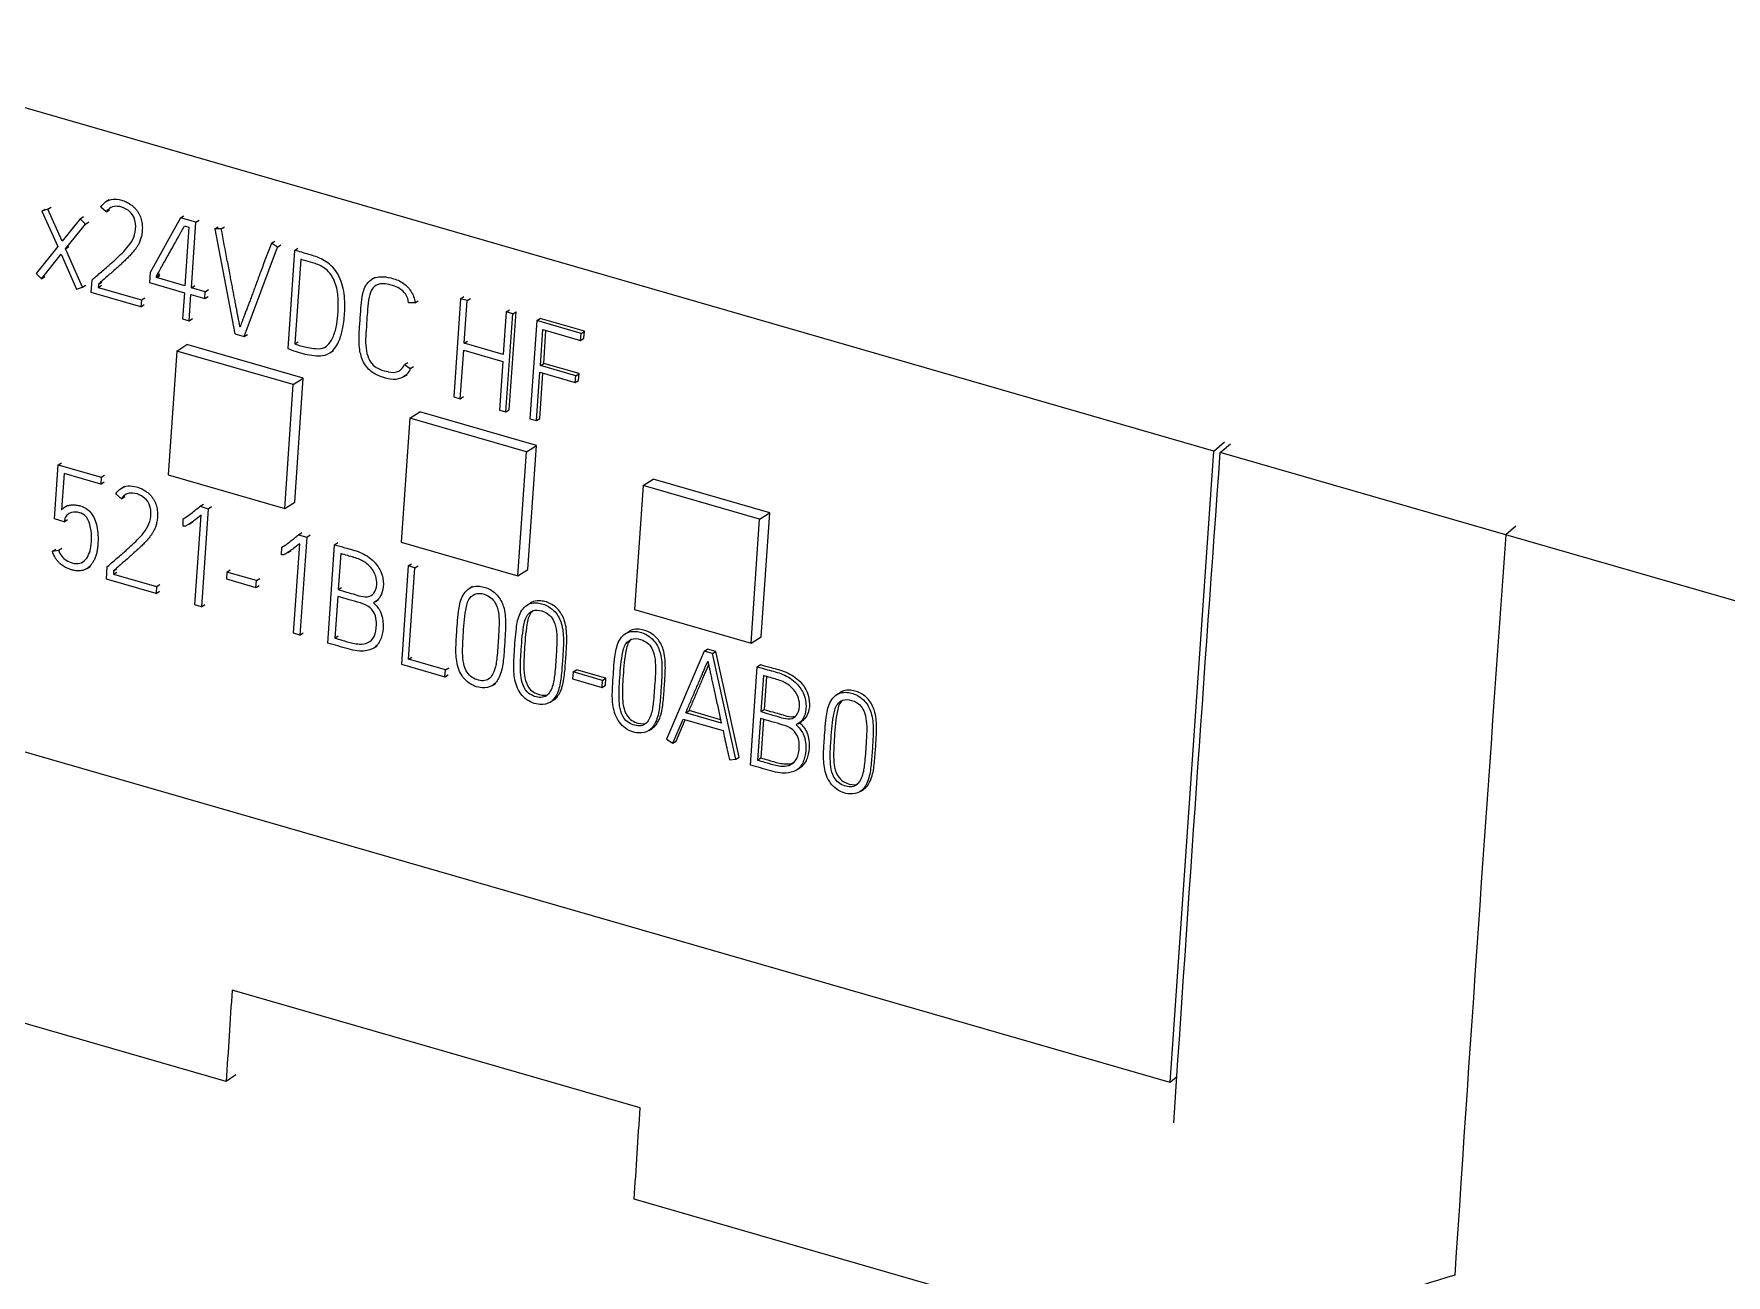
# Model space of a CAD drawing. Header units: inches. Extents: x 9220 to 92460, y -39241 to 4813.
# Drawn here: x 74955.08 to 74973.7, y -33731.75 to -33718.09 of the extents above; entities that cross this region are included whole.
import ezdxf

# ---------------------------------------------------------------- set-up
doc = ezdxf.new("R2010")
doc.units = ezdxf.units.IN
doc.header["$MEASUREMENT"] = 0

# ---------------------------------------------------------------- blocks, each defined once
blk = doc.blocks.new('A$C027ebf9d')
at = {"color": 0, "linetype": 'Continuous', "lineweight": 0}
for p, q in [((17.85124, -13.97754), (17.00567, -13.73344)), ((17.16574, -13.8372), (17.16769, -13.83594)), ((17.16914, -13.83598), (17.16574, -13.8372)), ((17.16574, -13.8372), (17.17496, -13.85786)), ((17.16914, -13.83598), (17.17109, -13.83473)), ((17.17749, -13.85476), (17.16914, -13.83598)), ((17.20337, -13.83764), (17.2001, -13.83482)), ((17.20315, -13.83158), (17.2051, -13.83033)), ((17.20337, -13.83764), (17.20532, -13.83638)), ((17.18812, -13.84162), (17.17749, -13.85476)), ((17.17942, -13.85915), (17.19115, -13.8447)), ((17.18812, -13.84162), (17.19007, -13.84037)), ((17.19115, -13.8447), (17.18812, -13.84162)), ((17.19115, -13.8447), (17.1931, -13.84344)), ((17.24682, -13.84105), (17.22901, -13.87306)), ((17.24682, -13.84105), (17.24877, -13.8398)), ((17.25582, -13.84365), (17.24682, -13.84105)), ((17.24904, -13.84577), (17.25169, -13.84653)), ((17.25169, -13.84653), (17.2493, -13.88087)), ((17.25316, -13.88198), (17.25582, -13.84365)), ((17.25582, -13.84365), (17.25777, -13.8424)), ((17.26682, -13.84756), (17.26877, -13.84631)), ((17.27061, -13.84751), (17.26682, -13.84756)), ((17.26682, -13.84756), (17.27861, -13.90896)), ((17.27061, -13.84751), (17.27256, -13.84626)), ((17.29989, -13.85597), (17.30184, -13.85471)), ((17.30352, -13.85816), (17.29989, -13.85597)), ((17.30352, -13.85816), (17.30547, -13.8569)), ((17.17496, -13.85786), (17.16229, -13.87359)), ((17.16539, -13.87668), (17.17688, -13.86233)), ((17.17688, -13.86233), (17.18596, -13.88279)), ((17.17942, -13.85915), (17.18137, -13.85789)), ((17.18936, -13.88165), (17.17942, -13.85915)), ((17.2839, -13.91049), (17.30352, -13.85816)), ((17.31349, -13.86014), (17.30951, -13.91747)), ((17.31349, -13.86014), (17.31544, -13.85888)), ((17.31707, -13.86532), (17.31363, -13.91483)), ((17.16229, -13.87359), (17.16539, -13.87668)), ((17.16539, -13.87668), (17.16734, -13.87543)), ((17.19455, -13.88469), (17.19506, -13.87735)), ((17.22901, -13.87306), (17.2286, -13.87897)), ((17.23266, -13.87606), (17.23461, -13.87481)), ((17.23266, -13.87606), (17.23273, -13.87503)), ((17.2493, -13.88087), (17.23266, -13.87606)), ((17.23273, -13.87503), (17.23468, -13.87377)), ((17.3586, -13.87704), (17.36055, -13.87579)), ((17.18596, -13.88279), (17.18936, -13.88165)), ((17.18936, -13.88165), (17.19131, -13.88039)), ((17.2236, -13.89308), (17.19455, -13.88469)), ((17.19874, -13.87988), (17.19861, -13.88179)), ((17.19861, -13.88179), (17.20056, -13.88054)), ((17.19861, -13.88179), (17.22388, -13.88909)), ((17.19874, -13.87988), (17.20069, -13.87862)), ((17.2286, -13.87897), (17.24902, -13.88486)), ((17.24902, -13.88486), (17.24797, -13.90012)), ((17.25182, -13.90123), (17.25288, -13.88598)), ((17.25288, -13.88598), (17.2609, -13.88829)), ((17.25316, -13.88198), (17.25511, -13.88073)), ((17.26118, -13.8843), (17.25316, -13.88198)), ((17.2609, -13.88829), (17.26118, -13.8843)), ((17.2609, -13.88829), (17.26285, -13.88704)), ((17.26118, -13.8843), (17.26313, -13.88304)), ((17.41062, -13.88842), (17.41257, -13.88717)), ((17.22388, -13.88909), (17.2236, -13.89308)), ((17.2236, -13.89308), (17.22555, -13.89183)), ((17.22388, -13.88909), (17.22583, -13.88783)), ((17.38391, -13.89081), (17.38013, -13.8907)), ((17.38391, -13.89081), (17.38586, -13.88955)), ((17.41062, -13.88842), (17.40663, -13.94584)), ((17.41441, -13.88952), (17.41062, -13.88842)), ((17.41267, -13.91443), (17.41441, -13.88952)), ((17.41441, -13.88952), (17.41636, -13.88826)), ((17.43726, -13.89611), (17.43552, -13.92103)), ((17.43713, -13.95464), (17.44111, -13.89723)), ((17.43726, -13.89611), (17.43921, -13.89485)), ((17.44111, -13.89723), (17.43726, -13.89611)), ((17.43908, -13.95338), (17.44307, -13.89597)), ((17.44111, -13.89723), (17.44307, -13.89597)), ((17.24797, -13.90012), (17.25182, -13.90123)), ((17.25182, -13.90123), (17.25377, -13.89997)), ((17.45512, -13.90119), (17.45113, -13.9586)), ((17.45512, -13.90119), (17.45707, -13.89993)), ((17.48107, -13.90868), (17.45512, -13.90119)), ((17.48302, -13.90742), (17.45707, -13.89993)), ((17.45723, -13.92746), (17.45869, -13.90637)), ((17.45869, -13.90637), (17.48079, -13.91275)), ((17.45918, -13.9262), (17.46052, -13.9069)), ((17.24455, -13.91898), (17.25041, -13.91521)), ((17.3186, -13.93489), (17.25041, -13.91521)), ((17.27861, -13.90896), (17.2839, -13.91049)), ((17.2839, -13.91049), (17.28585, -13.90923)), ((17.31363, -13.91483), (17.31558, -13.91358)), ((17.41267, -13.91443), (17.41463, -13.91317)), ((17.43552, -13.92103), (17.41267, -13.91443)), ((17.48079, -13.91275), (17.48107, -13.90868)), ((17.48079, -13.91275), (17.48274, -13.91149)), ((17.48107, -13.90868), (17.48302, -13.90742)), ((17.48274, -13.91149), (17.48302, -13.90742)), ((17.24455, -13.91898), (17.23951, -13.99149)), ((17.31274, -13.93866), (17.24455, -13.91898)), ((17.33419, -13.92003), (17.33615, -13.91877)), ((17.3777, -13.9269), (17.37965, -13.92564)), ((17.3777, -13.9269), (17.38116, -13.92928)), ((17.41042, -13.94693), (17.41239, -13.9185)), ((17.41239, -13.9185), (17.43524, -13.9251)), ((17.43524, -13.9251), (17.43327, -13.95353)), ((17.45723, -13.92746), (17.45918, -13.9262)), ((17.47991, -13.93218), (17.45918, -13.9262)), ((17.31274, -13.93866), (17.3186, -13.93489)), ((17.31356, -14.0074), (17.3186, -13.93489)), ((17.37743, -13.93398), (17.37939, -13.93272)), ((17.38116, -13.92928), (17.38311, -13.92802)), ((17.45499, -13.95972), (17.45695, -13.93145)), ((17.45694, -13.95846), (17.45878, -13.93198)), ((17.45695, -13.93145), (17.47768, -13.93743)), ((17.47796, -13.93344), (17.45723, -13.92746)), ((17.47768, -13.93743), (17.47796, -13.93344)), ((17.47768, -13.93743), (17.47963, -13.93617)), ((17.47796, -13.93344), (17.47991, -13.93218)), ((17.47963, -13.93617), (17.47991, -13.93218)), ((17.30771, -14.01117), (17.31274, -13.93866)), ((17.40663, -13.94584), (17.41042, -13.94693)), ((17.41042, -13.94693), (17.41237, -13.94567)), ((17.38093, -13.95835), (17.38679, -13.95458)), ((17.45498, -13.97426), (17.38679, -13.95458)), ((17.43327, -13.95353), (17.43713, -13.95464)), ((17.43713, -13.95464), (17.43908, -13.95338)), ((17.38093, -13.95835), (17.3759, -14.03086)), ((17.44913, -13.97803), (17.38093, -13.95835)), ((17.45113, -13.9586), (17.45499, -13.95972)), ((17.45499, -13.95972), (17.45694, -13.95846)), ((17.44913, -13.97803), (17.45498, -13.97426)), ((17.44995, -14.04677), (17.45498, -13.97426)), ((17.85124, -13.97754), (17.8574, -13.9722)), ((17.8549, -13.9783), (17.86081, -13.97319)), ((17.17299, -14.01718), (17.17519, -13.98555)), ((17.17519, -13.98555), (17.17714, -13.9843)), ((17.17519, -13.98555), (17.20039, -13.99283)), ((17.44409, -14.05054), (17.44913, -13.97803)), ((17.82557, -14.34696), (17.85124, -13.97754)), ((18.02197, -14.02653), (17.8549, -13.9783)), ((17.1787, -13.99064), (17.17722, -14.01188)), ((17.20011, -13.99682), (17.1787, -13.99064)), ((17.20039, -13.99283), (17.20011, -13.99682)), ((17.20011, -13.99682), (17.20206, -13.99557)), ((17.20039, -13.99283), (17.20234, -13.99157)), ((17.23951, -13.99149), (17.30771, -14.01117)), ((17.51732, -13.99772), (17.52317, -13.99395)), ((17.59137, -14.01363), (17.52317, -13.99395)), ((17.21225, -14.00538), (17.20897, -14.00256)), ((17.21202, -13.99932), (17.21397, -13.99807)), ((17.21225, -14.00538), (17.2142, -14.00412)), ((17.51732, -13.99772), (17.51228, -14.07023)), ((17.58551, -14.0174), (17.51732, -13.99772)), ((17.17899, -14.01039), (17.18094, -14.00913)), ((17.24831, -14.01715), (17.25026, -14.0159)), ((17.25517, -14.06745), (17.25881, -14.01507)), ((17.25817, -14.00984), (17.26012, -14.00858)), ((17.25817, -14.00984), (17.26294, -14.01121)), ((17.26294, -14.01121), (17.25895, -14.06855)), ((17.26294, -14.01121), (17.26489, -14.00996)), ((17.30771, -14.01117), (17.31356, -14.0074)), ((17.58551, -14.0174), (17.59137, -14.01363)), ((17.58633, -14.08614), (17.59137, -14.01363)), ((17.17875, -14.01884), (17.17299, -14.01718)), ((17.17875, -14.01884), (17.18069, -14.01758)), ((17.24825, -14.02147), (17.24831, -14.01715)), ((17.25187, -14.0202), (17.25382, -14.01894)), ((17.31582, -14.02648), (17.31778, -14.02522)), ((17.58047, -14.08991), (17.58551, -14.0174)), ((18.02787, -14.02142), (18.02197, -14.02653)), ((18.02787, -14.02142), (18.02197, -14.02653)), ((17.17183, -14.03615), (17.17378, -14.03489)), ((17.17183, -14.03615), (17.17543, -14.03547)), ((17.17543, -14.03547), (17.17738, -14.03422)), ((17.30591, -14.03812), (17.30597, -14.0338)), ((17.30597, -14.0338), (17.30792, -14.03254)), ((17.30952, -14.03684), (17.31147, -14.03559)), ((17.31282, -14.0841), (17.31646, -14.03171)), ((17.31582, -14.02648), (17.32059, -14.02786)), ((17.32059, -14.02786), (17.31661, -14.08519)), ((17.32059, -14.02786), (17.32254, -14.0266)), ((17.33288, -14.08981), (17.33688, -14.03231)), ((17.33688, -14.03231), (17.33883, -14.03106)), ((17.3759, -14.03086), (17.44409, -14.05054)), ((18.18904, -14.07476), (18.02197, -14.02653)), ((17.19209, -14.04618), (17.19404, -14.04492)), ((17.20342, -14.05243), (17.20393, -14.04509)), ((17.34045, -14.0375), (17.33899, -14.05858)), ((17.37993, -14.04474), (17.37593, -14.10224)), ((17.37993, -14.04474), (17.38188, -14.04348)), ((17.38379, -14.04585), (17.37993, -14.04474)), ((17.38379, -14.04585), (17.38574, -14.0446)), ((17.23248, -14.06082), (17.20342, -14.05243)), ((17.20762, -14.04762), (17.20748, -14.04953)), ((17.20748, -14.04953), (17.20943, -14.04828)), ((17.20748, -14.04953), (17.23276, -14.05683)), ((17.20762, -14.04762), (17.20957, -14.04636)), ((17.23276, -14.05683), (17.2347, -14.05557)), ((17.27395, -14.04828), (17.27366, -14.05235)), ((17.27366, -14.05235), (17.29091, -14.05733)), ((17.27395, -14.04828), (17.2759, -14.04702)), ((17.2912, -14.05326), (17.27395, -14.04828)), ((17.29091, -14.05733), (17.2912, -14.05326)), ((17.2912, -14.05326), (17.29315, -14.052)), ((17.38007, -14.09928), (17.38379, -14.04585)), ((17.44409, -14.05054), (17.44995, -14.04677)), ((17.23276, -14.05683), (17.23248, -14.06082)), ((17.23248, -14.06082), (17.23443, -14.05957)), ((17.29091, -14.05733), (17.29286, -14.05607)), ((17.33871, -14.06257), (17.33702, -14.08693)), ((17.33899, -14.05858), (17.34094, -14.05732)), ((17.36068, -14.06564), (17.36263, -14.06438)), ((17.41566, -14.05788), (17.41761, -14.05662)), ((17.25895, -14.06855), (17.25517, -14.06745)), ((17.25895, -14.06855), (17.2609, -14.06729)), ((17.44948, -14.06764), (17.45143, -14.06638)), ((17.51228, -14.07023), (17.58047, -14.08991)), ((17.31661, -14.08519), (17.31282, -14.0841)), ((17.31661, -14.08519), (17.31856, -14.08393)), ((17.50713, -14.08429), (17.50909, -14.08303)), ((17.33702, -14.08693), (17.33897, -14.08567)), ((17.35987, -14.09267), (17.36182, -14.09141)), ((17.55313, -14.09458), (17.5311, -14.14613)), ((17.55313, -14.09458), (17.55508, -14.09332)), ((17.55797, -14.09598), (17.55313, -14.09458)), ((17.55992, -14.09472), (17.55508, -14.09332)), ((17.55797, -14.09598), (17.55992, -14.09472)), ((17.57361, -14.15658), (17.55992, -14.09472)), ((17.58047, -14.08991), (17.58633, -14.08614)), ((17.82557, -14.34696), (16.98001, -14.10287)), ((17.37593, -14.10224), (17.40143, -14.1096)), ((17.38007, -14.09928), (17.38203, -14.09802)), ((17.40171, -14.10552), (17.38007, -14.09928)), ((17.40171, -14.10552), (17.40367, -14.10427)), ((17.57165, -14.15784), (17.55797, -14.09598)), ((17.58014, -14.16119), (17.58414, -14.10369)), ((17.58414, -14.10369), (17.58609, -14.10244)), ((17.40143, -14.1096), (17.40171, -14.10552)), ((17.40143, -14.1096), (17.40338, -14.10834)), ((17.42925, -14.11462), (17.4312, -14.11336)), ((17.47634, -14.1067), (17.47606, -14.11078)), ((17.47606, -14.11078), (17.49331, -14.11576)), ((17.47634, -14.1067), (17.47829, -14.10545)), ((17.49359, -14.11168), (17.47634, -14.1067)), ((17.49554, -14.11043), (17.47829, -14.10545)), ((17.49331, -14.11576), (17.49359, -14.11168)), ((17.49331, -14.11576), (17.49526, -14.1145)), ((17.49359, -14.11168), (17.49554, -14.11043)), ((17.49526, -14.1145), (17.49554, -14.11043)), ((17.58771, -14.10888), (17.58625, -14.12996)), ((17.58954, -14.1094), (17.5882, -14.1287)), ((17.46307, -14.12439), (17.46502, -14.12313)), ((17.63069, -14.11995), (17.63264, -14.1187)), ((17.53464, -14.14846), (17.54072, -14.13433)), ((17.5366, -14.1472), (17.54197, -14.13469)), ((17.54072, -14.13433), (17.5641, -14.14108)), ((17.54229, -14.13063), (17.54424, -14.12937)), ((17.56309, -14.13664), (17.54229, -14.13063)), ((17.56268, -14.13469), (17.54424, -14.12937)), ((17.58597, -14.13395), (17.58428, -14.15831)), ((17.5878, -14.13448), (17.58623, -14.15705)), ((17.58625, -14.12996), (17.5882, -14.1287)), ((17.52073, -14.14103), (17.52268, -14.13977)), ((17.60794, -14.13702), (17.6099, -14.13576)), ((17.5311, -14.14613), (17.53464, -14.14846)), ((17.53464, -14.14846), (17.5366, -14.1472)), ((17.56786, -14.15805), (17.57165, -14.15784)), ((17.57165, -14.15784), (17.57361, -14.15658)), ((17.58428, -14.15831), (17.58623, -14.15705)), ((17.60713, -14.16405), (17.60908, -14.16279)), ((17.64428, -14.1767), (17.64623, -14.17544)), ((17.27348, -14.34629), (16.99561, -14.26607)), ((17.51562, -14.3618), (17.27695, -14.2929)), ((17.2792, -14.34251), (17.27348, -14.34629)), ((17.82953, -14.34353), (17.82557, -14.34696)), ((17.79003, -14.4954), (17.51215, -14.41519))]:
    blk.add_line(p, q, dxfattribs=at)
at = {"color": 0, "linetype": 'Continuous', "lineweight": 0, "extrusion": (0, 0, -1)}
for centre, major_axis, ratio, start_param, end_param in [((37.36772, -1.58032), (10.91931, 37.82561), 0.433013, -2.037315, -2.026413), ((37.06085, -1.49174), (10.91931, 37.82559), 0.433013, -2.041027, -2.039539), ((88.3281, 50.50361), (-138.90728, -68.74128), 0.216506, -0.93645, -0.935193)]:
    blk.add_ellipse(centre, major_axis=major_axis, ratio=ratio, start_param=start_param, end_param=end_param, dxfattribs=at)
at = {"color": 0, "linetype": 'Continuous', "lineweight": 0}
for centre, major_axis, start_param, end_param in [((37.5348, -1.62854), (-10.91932, -37.82563), -1.11518, -1.10314), ((37.5348, -1.62854), (-10.91932, -37.82563), -1.11518, -1.10314), ((36.82219, -1.42284), (-10.91931, -37.82559), -1.102054, -1.100566)]:
    blk.add_ellipse(centre, major_axis=major_axis, ratio=0.433013, start_param=start_param, end_param=end_param, dxfattribs=at)
for points, knots in [([(17.19506, -13.87735), (17.19615, -13.87641), (17.19724, -13.87547), (17.19834, -13.87453), (17.19929, -13.87371), (17.20024, -13.8729), (17.20118, -13.87208), (17.20222, -13.87119), (17.20324, -13.87029), (17.20427, -13.86939), (17.20581, -13.86803), (17.20735, -13.86668), (17.20886, -13.86529), (17.21013, -13.86412), (17.21138, -13.86292), (17.2126, -13.86168), (17.21387, -13.8604), (17.2151, -13.85907), (17.21624, -13.85763), (17.2175, -13.85604), (17.21866, -13.85432), (17.21944, -13.85236), (17.2202, -13.85049), (17.22061, -13.84839), (17.22057, -13.84612), (17.22054, -13.84382), (17.22004, -13.84133), (17.21873, -13.83936), (17.21779, -13.83796), (17.21644, -13.83683), (17.21501, -13.83599), (17.21339, -13.83503), (17.21168, -13.83446), (17.20999, -13.83435), (17.2086, -13.83425), (17.20722, -13.83447), (17.20609, -13.83504), (17.20498, -13.83558), (17.2041, -13.83645), (17.20337, -13.83764)], [0, 0, 0, 0, 0.068794, 0.068794, 0.068794, 0.128406, 0.128406, 0.128406, 0.193582, 0.193582, 0.193582, 0.291346, 0.291346, 0.291346, 0.373604, 0.373604, 0.373604, 0.45943, 0.45943, 0.45943, 0.554437, 0.554437, 0.554437, 0.645803, 0.645803, 0.645803, 0.738171, 0.738171, 0.738171, 0.803969, 0.803969, 0.803969, 0.878932, 0.878932, 0.878932, 0.940491, 0.940491, 0.940491, 1, 1, 1, 1]), ([(17.2001, -13.83482), (17.2016, -13.83218), (17.20426, -13.83044), (17.20728, -13.83016), (17.20887, -13.83001), (17.21055, -13.83026), (17.21219, -13.83073), (17.21268, -13.83087), (17.21316, -13.83103), (17.21364, -13.8312), (17.21408, -13.83137), (17.21453, -13.83155), (17.21497, -13.83175), (17.21537, -13.83194), (17.21577, -13.83214), (17.21617, -13.83237), (17.21653, -13.83258), (17.2169, -13.8328), (17.21726, -13.83304), (17.21759, -13.83326), (17.21792, -13.83349), (17.21825, -13.83373), (17.21856, -13.83396), (17.21886, -13.8342), (17.21915, -13.83445), (17.21942, -13.83469), (17.21969, -13.83493), (17.21995, -13.83519), (17.22019, -13.83544), (17.22043, -13.83569), (17.22066, -13.83595), (17.22087, -13.8362), (17.22107, -13.83646), (17.22127, -13.83673), (17.22145, -13.83698), (17.22162, -13.83724), (17.2218, -13.8375), (17.22195, -13.83775), (17.22211, -13.838), (17.22226, -13.83825), (17.2224, -13.83848), (17.22253, -13.83872), (17.22265, -13.83897), (17.22291, -13.83947), (17.22314, -13.83998), (17.22334, -13.84051), (17.22353, -13.84102), (17.2237, -13.84155), (17.22384, -13.84208), (17.22398, -13.84261), (17.22409, -13.84315), (17.22418, -13.84368), (17.22426, -13.84422), (17.22432, -13.84475), (17.22437, -13.84529), (17.22441, -13.84582), (17.22443, -13.84635), (17.22444, -13.84687), (17.22444, -13.84739), (17.22442, -13.84791), (17.22439, -13.84843), (17.22436, -13.84889), (17.22431, -13.84934), (17.22426, -13.84979), (17.2242, -13.85024), (17.22413, -13.85068), (17.22405, -13.85112), (17.22397, -13.85155), (17.22387, -13.85198), (17.22377, -13.8524), (17.22366, -13.85281), (17.22355, -13.85322), (17.22342, -13.85362), (17.2233, -13.85401), (17.22317, -13.85439), (17.22302, -13.85476), (17.22288, -13.85511), (17.22273, -13.85546), (17.22256, -13.8558), (17.2223, -13.85636), (17.22201, -13.8569), (17.2217, -13.85742), (17.22135, -13.85801), (17.22097, -13.85857), (17.22057, -13.85912), (17.22012, -13.85973), (17.21965, -13.86031), (17.21916, -13.86089), (17.21863, -13.86152), (17.21808, -13.86213), (17.21752, -13.86273), (17.21692, -13.86338), (17.2163, -13.86402), (17.21568, -13.86464), (17.21501, -13.86531), (17.21432, -13.86597), (17.21363, -13.86662), (17.2129, -13.86731), (17.21216, -13.86799), (17.21142, -13.86867), (17.21064, -13.86938), (17.20986, -13.87009), (17.20907, -13.87079), (17.20825, -13.87152), (17.20742, -13.87225), (17.20659, -13.87298), (17.20574, -13.87373), (17.20488, -13.87448), (17.20402, -13.87523), (17.20226, -13.87677), (17.2005, -13.87833), (17.19874, -13.87988)], [0, 0, 0, 0, 0.118477, 0.118477, 0.118477, 0.180647, 0.180647, 0.180647, 0.199061, 0.199061, 0.199061, 0.216082, 0.216082, 0.216082, 0.231833, 0.231833, 0.231833, 0.246526, 0.246526, 0.246526, 0.260308, 0.260308, 0.260308, 0.273254, 0.273254, 0.273254, 0.285426, 0.285426, 0.285426, 0.29689, 0.29689, 0.29689, 0.307753, 0.307753, 0.307753, 0.31802, 0.31802, 0.31802, 0.327627, 0.327627, 0.327627, 0.336606, 0.336606, 0.336606, 0.355189, 0.355189, 0.355189, 0.37361, 0.37361, 0.37361, 0.392165, 0.392165, 0.392165, 0.410785, 0.410785, 0.410785, 0.42927, 0.42927, 0.42927, 0.447741, 0.447741, 0.447741, 0.464235, 0.464235, 0.464235, 0.480574, 0.480574, 0.480574, 0.496814, 0.496814, 0.496814, 0.51268, 0.51268, 0.51268, 0.527892, 0.527892, 0.527892, 0.542508, 0.542508, 0.542508, 0.566365, 0.566365, 0.566365, 0.593275, 0.593275, 0.593275, 0.623397, 0.623397, 0.623397, 0.656474, 0.656474, 0.656474, 0.692185, 0.692185, 0.692185, 0.730563, 0.730563, 0.730563, 0.771282, 0.771282, 0.771282, 0.814001, 0.814001, 0.814001, 0.858722, 0.858722, 0.858722, 0.904903, 0.904903, 0.904903, 1, 1, 1, 1]), ([(17.23273, -13.87503), (17.23279, -13.87492), (17.23299, -13.87457), (17.23342, -13.87383), (17.23407, -13.87268), (17.2349, -13.87121), (17.23586, -13.86948), (17.23694, -13.86754), (17.23811, -13.86544), (17.23936, -13.86321), (17.24066, -13.8609), (17.24196, -13.85857), (17.24323, -13.8563), (17.24442, -13.85414), (17.24554, -13.85213), (17.24655, -13.85029), (17.24744, -13.84868), (17.24826, -13.8472), (17.24877, -13.84626), (17.24904, -13.84577)], [0, 0, 0, 0, 0.010734, 0.036404, 0.077011, 0.128795, 0.187998, 0.254619, 0.326966, 0.403344, 0.483752, 0.564544, 0.642072, 0.716335, 0.785641, 0.848294, 0.904294, 0.950045, 1, 1, 1, 1]), ([(17.28159, -13.90493), (17.28153, -13.90468), (17.28139, -13.90401), (17.28115, -13.90277), (17.28082, -13.90109), (17.28042, -13.89903), (17.27997, -13.89666), (17.27947, -13.89403), (17.27893, -13.89115), (17.27834, -13.88806), (17.27773, -13.88481), (17.27709, -13.88144), (17.27643, -13.87801), (17.27542, -13.87292), (17.27351, -13.86275), (17.27177, -13.85373), (17.27061, -13.84751)], [0, 0, 0, 0, 0.013272, 0.034859, 0.06476, 0.101229, 0.142516, 0.188621, 0.238884, 0.292645, 0.349905, 0.409112, 0.468717, 0.528719, 0.675164, 1, 1, 1, 1]), ([(17.29989, -13.85597), (17.29788, -13.86126), (17.29499, -13.86894), (17.29178, -13.87764), (17.29018, -13.88199), (17.28911, -13.88491), (17.28804, -13.88778), (17.287, -13.89056), (17.28601, -13.8932), (17.28507, -13.89564), (17.28422, -13.89788), (17.28346, -13.8999), (17.28281, -13.90167), (17.28221, -13.90332), (17.28182, -13.90438), (17.28159, -13.90493)], [0, 0, 0, 0, 0.325145, 0.471471, 0.531274, 0.590769, 0.649955, 0.70726, 0.76111, 0.811506, 0.857719, 0.899023, 0.935417, 0.96522, 1, 1, 1, 1]), ([(17.30951, -13.91747), (17.3111, -13.91816), (17.31442, -13.91942), (17.31962, -13.92089), (17.32484, -13.92175), (17.33041, -13.92198), (17.33524, -13.91987), (17.33828, -13.91571), (17.34056, -13.9107), (17.34231, -13.90361), (17.34303, -13.89388), (17.34265, -13.88285), (17.33847, -13.87173), (17.33023, -13.86494), (17.32178, -13.86247), (17.31628, -13.86078), (17.31349, -13.86014)], [0, 0, 0, 0, 0.048928, 0.10152, 0.156673, 0.206259, 0.270351, 0.31956, 0.366981, 0.439378, 0.534587, 0.645045, 0.746603, 0.832762, 0.916147, 1, 1, 1, 1]), ([(17.31363, -13.91483), (17.31588, -13.91565), (17.31949, -13.91669), (17.32494, -13.91759), (17.32984, -13.91786), (17.33396, -13.91487), (17.33663, -13.90987), (17.33833, -13.90347), (17.33904, -13.8955), (17.33918, -13.88698), (17.33746, -13.87807), (17.33236, -13.87065), (17.32588, -13.8678), (17.32087, -13.86644), (17.31806, -13.86561), (17.31707, -13.86532)], [0, 0, 0, 0, 0.085013, 0.135874, 0.205821, 0.265138, 0.333279, 0.422662, 0.50952, 0.618636, 0.722487, 0.80996, 0.894466, 0.962458, 1, 1, 1, 1]), ([(17.38116, -13.92928), (17.38084, -13.93012), (17.37979, -13.93215), (17.3766, -13.93496), (17.37121, -13.93605), (17.36474, -13.93435), (17.35797, -13.93164), (17.35283, -13.92476), (17.35123, -13.91705), (17.35109, -13.90929), (17.35178, -13.90167), (17.35223, -13.89422), (17.35284, -13.8868), (17.35478, -13.88017), (17.35912, -13.87621), (17.36432, -13.87522), (17.37004, -13.87611), (17.37641, -13.87828), (17.38209, -13.88371), (17.38358, -13.8882), (17.38391, -13.89081)], [0, 0, 0, 0, 0.023749, 0.063372, 0.118592, 0.172501, 0.236244, 0.297229, 0.359591, 0.421629, 0.490644, 0.554667, 0.610982, 0.680492, 0.733777, 0.772528, 0.826559, 0.886213, 0.942216, 1, 1, 1, 1]), ([(17.38013, -13.8907), (17.37991, -13.88874), (17.37886, -13.88562), (17.37496, -13.8821), (17.37082, -13.88059), (17.36677, -13.87966), (17.3625, -13.87944), (17.35868, -13.88216), (17.35672, -13.88773), (17.35617, -13.89428), (17.35571, -13.90139), (17.35517, -13.90839), (17.35486, -13.91532), (17.35584, -13.92145), (17.35823, -13.9265), (17.36242, -13.92955), (17.36716, -13.93092), (17.37178, -13.9319), (17.37564, -13.93027), (17.37708, -13.92838), (17.3777, -13.9269)], [0, 0, 0, 0, 0.052928, 0.097969, 0.144851, 0.190624, 0.232935, 0.284925, 0.348337, 0.424764, 0.49245, 0.572241, 0.64631, 0.708712, 0.757514, 0.801091, 0.856423, 0.915681, 0.949914, 1, 1, 1, 1]), ([(17.20393, -14.04509), (17.20503, -14.04415), (17.20612, -14.04321), (17.20721, -14.04227), (17.20816, -14.04145), (17.20911, -14.04064), (17.21006, -14.03982), (17.21109, -14.03893), (17.21212, -14.03803), (17.21315, -14.03713), (17.21469, -14.03577), (17.21623, -14.03442), (17.21774, -14.03303), (17.21901, -14.03186), (17.22026, -14.03066), (17.22147, -14.02942), (17.22274, -14.02814), (17.22397, -14.02681), (17.22512, -14.02537), (17.22638, -14.02378), (17.22753, -14.02206), (17.22832, -14.02011), (17.22907, -14.01823), (17.22949, -14.01614), (17.22945, -14.01386), (17.22941, -14.01156), (17.22892, -14.00907), (17.2276, -14.0071), (17.22667, -14.0057), (17.22531, -14.00457), (17.22389, -14.00373), (17.22227, -14.00277), (17.22055, -14.0022), (17.21886, -14.00209), (17.21747, -14.00199), (17.2161, -14.00221), (17.21496, -14.00278), (17.21386, -14.00332), (17.21298, -14.00419), (17.21225, -14.00538)], [0, 0, 0, 0, 0.068794, 0.068794, 0.068794, 0.128406, 0.128406, 0.128406, 0.193582, 0.193582, 0.193582, 0.291346, 0.291346, 0.291346, 0.373604, 0.373604, 0.373604, 0.45943, 0.45943, 0.45943, 0.554437, 0.554437, 0.554437, 0.645803, 0.645803, 0.645803, 0.738171, 0.738171, 0.738171, 0.803969, 0.803969, 0.803969, 0.878932, 0.878932, 0.878932, 0.940491, 0.940491, 0.940491, 1, 1, 1, 1]), ([(17.20897, -14.00256), (17.21047, -13.99992), (17.21314, -13.99818), (17.21616, -13.9979), (17.21774, -13.99775), (17.21942, -13.998), (17.22107, -13.99847), (17.22155, -13.99861), (17.22203, -13.99877), (17.22252, -13.99894), (17.22296, -13.99911), (17.2234, -13.99929), (17.22384, -13.99949), (17.22425, -13.99968), (17.22465, -13.99988), (17.22504, -14.00011), (17.22541, -14.00032), (17.22577, -14.00054), (17.22613, -14.00078), (17.22647, -14.001), (17.2268, -14.00123), (17.22713, -14.00147), (17.22743, -14.0017), (17.22773, -14.00194), (17.22802, -14.00219), (17.2283, -14.00243), (17.22857, -14.00268), (17.22882, -14.00293), (17.22907, -14.00318), (17.22931, -14.00343), (17.22953, -14.00369), (17.22974, -14.00394), (17.22995, -14.00421), (17.23014, -14.00447), (17.23032, -14.00472), (17.2305, -14.00498), (17.23067, -14.00525), (17.23083, -14.00549), (17.23099, -14.00574), (17.23113, -14.00599), (17.23127, -14.00623), (17.2314, -14.00646), (17.23153, -14.00671), (17.23179, -14.00721), (17.23201, -14.00772), (17.23221, -14.00825), (17.23241, -14.00877), (17.23258, -14.00929), (17.23272, -14.00982), (17.23286, -14.01035), (17.23297, -14.01089), (17.23305, -14.01142), (17.23314, -14.01196), (17.2332, -14.0125), (17.23324, -14.01303), (17.23329, -14.01356), (17.23331, -14.01409), (17.23331, -14.01461), (17.23332, -14.01513), (17.2333, -14.01565), (17.23326, -14.01617), (17.23323, -14.01663), (17.23319, -14.01708), (17.23313, -14.01753), (17.23307, -14.01798), (17.23301, -14.01842), (17.23292, -14.01886), (17.23284, -14.01929), (17.23275, -14.01972), (17.23264, -14.02014), (17.23254, -14.02055), (17.23242, -14.02096), (17.2323, -14.02136), (17.23217, -14.02175), (17.23204, -14.02213), (17.23189, -14.0225), (17.23175, -14.02285), (17.2316, -14.0232), (17.23144, -14.02354), (17.23118, -14.0241), (17.23089, -14.02464), (17.23058, -14.02516), (17.23023, -14.02575), (17.22984, -14.02631), (17.22944, -14.02686), (17.229, -14.02747), (17.22852, -14.02805), (17.22804, -14.02863), (17.22751, -14.02926), (17.22696, -14.02987), (17.2264, -14.03047), (17.22579, -14.03112), (17.22518, -14.03176), (17.22455, -14.03238), (17.22388, -14.03305), (17.2232, -14.03371), (17.22251, -14.03436), (17.22178, -14.03505), (17.22104, -14.03573), (17.22029, -14.03641), (17.21952, -14.03712), (17.21873, -14.03783), (17.21795, -14.03853), (17.21712, -14.03927), (17.2163, -14.03999), (17.21547, -14.04072), (17.21461, -14.04147), (17.21375, -14.04222), (17.2129, -14.04297), (17.21113, -14.04451), (17.20938, -14.04607), (17.20762, -14.04762)], [0, 0, 0, 0, 0.118477, 0.118477, 0.118477, 0.180647, 0.180647, 0.180647, 0.199061, 0.199061, 0.199061, 0.216082, 0.216082, 0.216082, 0.231833, 0.231833, 0.231833, 0.246526, 0.246526, 0.246526, 0.260308, 0.260308, 0.260308, 0.273254, 0.273254, 0.273254, 0.285426, 0.285426, 0.285426, 0.29689, 0.29689, 0.29689, 0.307753, 0.307753, 0.307753, 0.31802, 0.31802, 0.31802, 0.327627, 0.327627, 0.327627, 0.336606, 0.336606, 0.336606, 0.355189, 0.355189, 0.355189, 0.37361, 0.37361, 0.37361, 0.392165, 0.392165, 0.392165, 0.410785, 0.410785, 0.410785, 0.42927, 0.42927, 0.42927, 0.447741, 0.447741, 0.447741, 0.464235, 0.464235, 0.464235, 0.480574, 0.480574, 0.480574, 0.496814, 0.496814, 0.496814, 0.51268, 0.51268, 0.51268, 0.527892, 0.527892, 0.527892, 0.542508, 0.542508, 0.542508, 0.566365, 0.566365, 0.566365, 0.593275, 0.593275, 0.593275, 0.623397, 0.623397, 0.623397, 0.656474, 0.656474, 0.656474, 0.692185, 0.692185, 0.692185, 0.730563, 0.730563, 0.730563, 0.771282, 0.771282, 0.771282, 0.814001, 0.814001, 0.814001, 0.858722, 0.858722, 0.858722, 0.904903, 0.904903, 0.904903, 1, 1, 1, 1]), ([(17.17722, -14.01188), (17.17757, -14.01149), (17.17815, -14.01096), (17.17903, -14.01035), (17.17976, -14.00993), (17.18056, -14.00958), (17.18142, -14.00928), (17.18236, -14.00907), (17.18339, -14.00896), (17.18451, -14.00895), (17.18571, -14.00905), (17.187, -14.00928), (17.18902, -14.00978), (17.19169, -14.01093), (17.19457, -14.01362), (17.19666, -14.01727), (17.19801, -14.02171), (17.19861, -14.02688), (17.19854, -14.03144), (17.19815, -14.03512), (17.19764, -14.03762), (17.1969, -14.03985), (17.19599, -14.04181), (17.19492, -14.04352), (17.19369, -14.04495), (17.19232, -14.04609), (17.19079, -14.04693), (17.18913, -14.04746), (17.18735, -14.04767), (17.18548, -14.04757), (17.18398, -14.04725), (17.18284, -14.04689), (17.18201, -14.0466), (17.18105, -14.04627), (17.17999, -14.04583), (17.17888, -14.04523), (17.17774, -14.04451), (17.1766, -14.04362), (17.17549, -14.04254), (17.1744, -14.04129), (17.17298, -14.03922), (17.17224, -14.03741), (17.17183, -14.03615)], [0, 0, 0, 0, 0.021534, 0.032937, 0.044729, 0.056875, 0.069452, 0.0826, 0.096505, 0.111279, 0.126985, 0.143702, 0.161538, 0.205913, 0.248141, 0.293825, 0.346182, 0.40699, 0.478261, 0.512629, 0.544859, 0.575282, 0.604004, 0.631084, 0.6569, 0.681684, 0.705765, 0.729734, 0.753772, 0.778045, 0.803118, 0.812005, 0.822876, 0.835737, 0.849942, 0.864952, 0.880894, 0.897668, 0.915306, 0.934053, 0.954105, 1, 1, 1, 1]), ([(17.17543, -14.03547), (17.17588, -14.03684), (17.17704, -14.03906), (17.18011, -14.04181), (17.18353, -14.04309), (17.1873, -14.04364), (17.19081, -14.04193), (17.19322, -14.03826), (17.19463, -14.0333), (17.19483, -14.02729), (17.19432, -14.02099), (17.19143, -14.01472), (17.18628, -14.01301), (17.18233, -14.01321), (17.17953, -14.01551), (17.17887, -14.01751), (17.17875, -14.01884)], [0, 0, 0, 0, 0.059022, 0.110017, 0.175174, 0.228533, 0.294979, 0.374406, 0.452147, 0.547151, 0.653629, 0.744768, 0.81483, 0.893356, 0.941956, 1, 1, 1, 1]), ([(17.25881, -14.01507), (17.25759, -14.01603), (17.25591, -14.01733), (17.25381, -14.01888), (17.2526, -14.01972), (17.25159, -14.02038), (17.25075, -14.02089), (17.25007, -14.02124), (17.24953, -14.02146), (17.2491, -14.02155), (17.24869, -14.02154), (17.24842, -14.02152), (17.24825, -14.02147)], [0, 0, 0, 0, 0.370797, 0.510902, 0.6264, 0.722885, 0.800448, 0.861213, 0.907383, 0.939504, 0.963232, 1, 1, 1, 1]), ([(17.24831, -14.01715), (17.24901, -14.01676), (17.25064, -14.01578), (17.25309, -14.01391), (17.25569, -14.01187), (17.25739, -14.01048), (17.25817, -14.00984)], [0, 0, 0, 0, 0.194145, 0.465142, 0.75263, 1, 1, 1, 1]), ([(17.31646, -14.03171), (17.31525, -14.03267), (17.31356, -14.03398), (17.31146, -14.03553), (17.31026, -14.03637), (17.30925, -14.03703), (17.30841, -14.03753), (17.30772, -14.03788), (17.30718, -14.0381), (17.30675, -14.0382), (17.30634, -14.03819), (17.30607, -14.03816), (17.30591, -14.03812)], [0, 0, 0, 0, 0.370797, 0.510902, 0.6264, 0.722885, 0.800448, 0.861213, 0.907383, 0.939504, 0.963232, 1, 1, 1, 1]), ([(17.30597, -14.0338), (17.30666, -14.03341), (17.30829, -14.03243), (17.31074, -14.03055), (17.31335, -14.02852), (17.31504, -14.02713), (17.31582, -14.02648)], [0, 0, 0, 0, 0.194145, 0.465142, 0.75263, 1, 1, 1, 1]), ([(17.33688, -14.03231), (17.33889, -14.03288), (17.34386, -14.03442), (17.35184, -14.03622), (17.35966, -14.04114), (17.36455, -14.0483), (17.36581, -14.05533), (17.36479, -14.06104), (17.36235, -14.06456), (17.36048, -14.06582), (17.3596, -14.06624)], [0, 0, 0, 0, 0.121799, 0.300471, 0.478612, 0.608153, 0.736749, 0.853072, 0.938599, 1, 1, 1, 1]), ([(17.33899, -14.05858), (17.34063, -14.05905), (17.34354, -14.05991), (17.34797, -14.06114), (17.35236, -14.06261), (17.35735, -14.06319), (17.36101, -14.05969), (17.36189, -14.05464), (17.36077, -14.04904), (17.3571, -14.04408), (17.35133, -14.04039), (17.34558, -14.03904), (17.34183, -14.03788), (17.34045, -14.0375)], [0, 0, 0, 0, 0.089881, 0.159215, 0.241238, 0.333496, 0.41712, 0.515535, 0.593949, 0.688978, 0.794399, 0.924872, 1, 1, 1, 1]), ([(17.33702, -14.08693), (17.33835, -14.08732), (17.34189, -14.08832), (17.34669, -14.08978), (17.35192, -14.0907), (17.35665, -14.09004), (17.36072, -14.08597), (17.36156, -14.07992), (17.36124, -14.07386), (17.35767, -14.06838), (17.35166, -14.0662), (17.34535, -14.06452), (17.34092, -14.06321), (17.33871, -14.06257)], [0, 0, 0, 0, 0.066156, 0.175169, 0.23737, 0.32413, 0.412445, 0.52466, 0.605148, 0.683631, 0.78156, 0.89078, 1, 1, 1, 1]), ([(17.42167, -14.05663), (17.4202, -14.05649), (17.41587, -14.05674), (17.41082, -14.06239), (17.40897, -14.07287), (17.40836, -14.08366), (17.40769, -14.09291), (17.40817, -14.10082), (17.40981, -14.10741), (17.41566, -14.11407), (17.42252, -14.11673), (17.4297, -14.11529), (17.43394, -14.10936), (17.4356, -14.10119), (17.43622, -14.09195), (17.43689, -14.08273), (17.43703, -14.0749), (17.43571, -14.06766), (17.4329, -14.0622), (17.42763, -14.05799), (17.42387, -14.05683), (17.42167, -14.05663)], [0, 0, 0, 0, 0.03125, 0.09375, 0.15625, 0.25, 0.3125, 0.34375, 0.40625, 0.4375, 0.5, 0.546875, 0.59375, 0.65625, 0.71875, 0.78125, 0.84375, 0.875, 0.921875, 0.953125, 1, 1, 1, 1]), ([(17.42902, -14.06396), (17.42805, -14.063), (17.42509, -14.0613), (17.4201, -14.06015), (17.41491, -14.06362), (17.41354, -14.07058), (17.41258, -14.07794), (17.41223, -14.08441), (17.41178, -14.09076), (17.41169, -14.09659), (17.41239, -14.10319), (17.41494, -14.10854), (17.42028, -14.11177), (17.42688, -14.11265), (17.43089, -14.10565), (17.43202, -14.09719), (17.43264, -14.08818), (17.43315, -14.07991), (17.43307, -14.07339), (17.43193, -14.06803), (17.43, -14.06492), (17.42902, -14.06396)], [0, 0, 0, 0, 0.03125, 0.078125, 0.125, 0.1875, 0.25, 0.3125, 0.34375, 0.40625, 0.453125, 0.5, 0.53125, 0.59375, 0.65625, 0.71875, 0.8125, 0.875, 0.921875, 0.96875, 1, 1, 1, 1]), ([(17.45744, -14.06513), (17.45598, -14.065), (17.45383, -14.06512), (17.452, -14.06602), (17.45143, -14.06638)], [0, 0, 0, 0, 0.03125, 0.04655442, 0.04655442, 0.04655442, 0.04655442]), ([(17.46502, -14.12313), (17.46503, -14.12313), (17.46674, -14.12202), (17.46972, -14.11786), (17.47137, -14.10969), (17.47199, -14.10046), (17.47267, -14.09124), (17.4728, -14.08341), (17.47148, -14.07617), (17.46867, -14.0707), (17.4634, -14.0665), (17.45964, -14.06533), (17.45744, -14.06513)], [0.5468205, 0.5468205, 0.5468205, 0.5468205, 0.546875, 0.59375, 0.65625, 0.71875, 0.78125, 0.84375, 0.875, 0.921875, 0.953125, 1, 1, 1, 1]), ([(17.3596, -14.06624), (17.36135, -14.06785), (17.36449, -14.07179), (17.36562, -14.07941), (17.36467, -14.08644), (17.36149, -14.09245), (17.35578, -14.09463), (17.35004, -14.09459), (17.34457, -14.09324), (17.33882, -14.09151), (17.33486, -14.09038), (17.33288, -14.08981)], [0, 0, 0, 0, 0.103943, 0.238103, 0.352261, 0.47238, 0.599265, 0.688206, 0.785795, 0.892897, 1, 1, 1, 1]), ([(17.45549, -14.06639), (17.45402, -14.06625), (17.44969, -14.06651), (17.44464, -14.07215), (17.44279, -14.08263), (17.44218, -14.09343), (17.44151, -14.10268), (17.44199, -14.11059), (17.44364, -14.11717), (17.44948, -14.12383), (17.45634, -14.12649), (17.46352, -14.12506), (17.46776, -14.11912), (17.46942, -14.11095), (17.47004, -14.10171), (17.47072, -14.0925), (17.47085, -14.08467), (17.46953, -14.07743), (17.46672, -14.07196), (17.46145, -14.06776), (17.45769, -14.06659), (17.45549, -14.06639)], [0, 0, 0, 0, 0.03125, 0.09375, 0.15625, 0.25, 0.3125, 0.34375, 0.40625, 0.4375, 0.5, 0.546875, 0.59375, 0.65625, 0.71875, 0.78125, 0.84375, 0.875, 0.921875, 0.953125, 1, 1, 1, 1]), ([(17.46284, -14.07372), (17.46187, -14.07276), (17.45891, -14.07106), (17.45392, -14.06991), (17.44873, -14.07338), (17.44737, -14.08034), (17.4464, -14.0877), (17.44605, -14.09417), (17.4456, -14.10052), (17.44551, -14.10636), (17.44621, -14.11295), (17.44876, -14.11831), (17.4541, -14.12153), (17.4607, -14.12242), (17.46471, -14.11541), (17.46584, -14.10696), (17.46646, -14.09795), (17.46698, -14.08967), (17.46689, -14.08315), (17.46575, -14.0778), (17.46382, -14.07469), (17.46284, -14.07372)], [0, 0, 0, 0, 0.03125, 0.078125, 0.125, 0.1875, 0.25, 0.3125, 0.34375, 0.40625, 0.453125, 0.5, 0.53125, 0.59375, 0.65625, 0.71875, 0.8125, 0.875, 0.921875, 0.96875, 1, 1, 1, 1]), ([(17.45269, -14.07106), (17.45233, -14.07139), (17.45041, -14.07349), (17.44932, -14.07908), (17.44835, -14.08644), (17.448, -14.09291), (17.44756, -14.09926), (17.44746, -14.1051), (17.44817, -14.11169), (17.45071, -14.11705), (17.45585, -14.12015), (17.45957, -14.12074), (17.46148, -14.12004)], [0.1120008, 0.1120008, 0.1120008, 0.1120008, 0.125, 0.1875, 0.25, 0.3125, 0.34375, 0.40625, 0.453125, 0.5, 0.53125, 0.5884659, 0.5884659, 0.5884659, 0.5884659]), ([(17.51314, -14.08303), (17.51168, -14.0829), (17.50735, -14.08315), (17.50229, -14.08879), (17.50044, -14.09928), (17.49983, -14.11007), (17.49917, -14.11932), (17.49964, -14.12723), (17.50129, -14.13381), (17.50713, -14.14048), (17.514, -14.14314), (17.52117, -14.1417), (17.52542, -14.13577), (17.52707, -14.1276), (17.52769, -14.11836), (17.52837, -14.10914), (17.5285, -14.10131), (17.52718, -14.09407), (17.52437, -14.0886), (17.5191, -14.0844), (17.51535, -14.08324), (17.51314, -14.08303)], [0, 0, 0, 0, 0.03125, 0.09375, 0.15625, 0.25, 0.3125, 0.34375, 0.40625, 0.4375, 0.5, 0.546875, 0.59375, 0.65625, 0.71875, 0.78125, 0.84375, 0.875, 0.921875, 0.953125, 1, 1, 1, 1]), ([(17.5151, -14.08178), (17.51363, -14.08164), (17.51148, -14.08177), (17.50965, -14.08266), (17.50909, -14.08303)], [0, 0, 0, 0, 0.03125, 0.04655442, 0.04655442, 0.04655442, 0.04655442]), ([(17.52268, -14.13977), (17.52268, -14.13977), (17.5244, -14.13866), (17.52737, -14.13451), (17.52902, -14.12634), (17.52965, -14.1171), (17.53032, -14.10788), (17.53045, -14.10005), (17.52914, -14.09281), (17.52632, -14.08735), (17.52106, -14.08314), (17.5173, -14.08198), (17.5151, -14.08178)], [0.5468205, 0.5468205, 0.5468205, 0.5468205, 0.546875, 0.59375, 0.65625, 0.71875, 0.78125, 0.84375, 0.875, 0.921875, 0.953125, 1, 1, 1, 1]), ([(17.5205, -14.09037), (17.51952, -14.08941), (17.51657, -14.08771), (17.51157, -14.08655), (17.50638, -14.09002), (17.50502, -14.09699), (17.50405, -14.10434), (17.50371, -14.11082), (17.50326, -14.11716), (17.50316, -14.123), (17.50387, -14.12959), (17.50641, -14.13495), (17.51175, -14.13817), (17.51836, -14.13906), (17.52236, -14.13206), (17.52349, -14.1236), (17.52412, -14.11459), (17.52463, -14.10632), (17.52455, -14.09979), (17.5234, -14.09444), (17.52147, -14.09133), (17.5205, -14.09037)], [0, 0, 0, 0, 0.03125, 0.078125, 0.125, 0.1875, 0.25, 0.3125, 0.34375, 0.40625, 0.453125, 0.5, 0.53125, 0.59375, 0.65625, 0.71875, 0.8125, 0.875, 0.921875, 0.96875, 1, 1, 1, 1]), ([(17.51035, -14.08771), (17.50998, -14.08803), (17.50807, -14.09014), (17.50697, -14.09573), (17.506, -14.10309), (17.50566, -14.10956), (17.50521, -14.11591), (17.50512, -14.12174), (17.50582, -14.12834), (17.50837, -14.13369), (17.51351, -14.13679), (17.51722, -14.13738), (17.51914, -14.13668)], [0.1120008, 0.1120008, 0.1120008, 0.1120008, 0.125, 0.1875, 0.25, 0.3125, 0.34375, 0.40625, 0.453125, 0.5, 0.53125, 0.5884659, 0.5884659, 0.5884659, 0.5884659]), ([(17.54229, -14.13063), (17.5432, -14.12847), (17.54412, -14.12632), (17.54504, -14.12416), (17.5455, -14.12307), (17.54597, -14.12197), (17.54644, -14.12087), (17.5469, -14.11979), (17.54736, -14.11872), (17.54782, -14.11764), (17.54826, -14.11662), (17.5487, -14.1156), (17.54914, -14.11457), (17.54956, -14.11361), (17.54998, -14.11264), (17.5504, -14.11167), (17.55079, -14.11077), (17.55117, -14.10987), (17.55156, -14.10897), (17.55191, -14.10816), (17.55226, -14.10735), (17.55261, -14.10653), (17.55292, -14.10581), (17.55322, -14.10508), (17.55353, -14.10435), (17.55378, -14.10374), (17.55404, -14.10314), (17.55429, -14.10253), (17.55459, -14.10182), (17.55489, -14.1011), (17.55519, -14.10039)], [0, 0, 0, 0, 0.213594, 0.213594, 0.213594, 0.322428, 0.322428, 0.322428, 0.429305, 0.429305, 0.429305, 0.530911, 0.530911, 0.530911, 0.627246, 0.627246, 0.627246, 0.716632, 0.716632, 0.716632, 0.797389, 0.797389, 0.797389, 0.869519, 0.869519, 0.869519, 0.929228, 0.929228, 0.929228, 1, 1, 1, 1]), ([(17.54424, -14.12937), (17.54515, -14.12722), (17.54607, -14.12506), (17.54699, -14.12291), (17.54746, -14.12181), (17.54792, -14.12071), (17.54839, -14.11961), (17.54885, -14.11854), (17.54931, -14.11746), (17.54977, -14.11638), (17.55021, -14.11536), (17.55065, -14.11434), (17.55109, -14.11332), (17.55151, -14.11235), (17.55193, -14.11138), (17.55235, -14.11041), (17.55274, -14.10951), (17.55313, -14.10862), (17.55351, -14.10772), (17.55386, -14.1069), (17.55421, -14.10609), (17.55456, -14.10527), (17.55487, -14.10455), (17.55518, -14.10382), (17.55548, -14.10309), (17.55555, -14.10293), (17.55561, -14.10277), (17.55568, -14.10262)], [0, 0, 0, 0, 0.213594, 0.213594, 0.213594, 0.322428, 0.322428, 0.322428, 0.4293053, 0.4293053, 0.4293053, 0.5309113, 0.5309113, 0.5309113, 0.6272464, 0.6272464, 0.6272464, 0.7166317, 0.7166317, 0.7166317, 0.7973887, 0.7973887, 0.7973887, 0.8695187, 0.8695187, 0.8695187, 0.8850474, 0.8850474, 0.8850474, 0.8850474]), ([(17.55519, -14.10039), (17.55527, -14.10072), (17.55546, -14.10157), (17.5558, -14.10315), (17.55625, -14.10527), (17.5568, -14.10784), (17.55743, -14.11077), (17.55813, -14.11398), (17.55889, -14.11745), (17.5597, -14.12113), (17.56056, -14.12497), (17.5617, -14.13016), (17.56254, -14.13406), (17.56309, -14.13664)], [0, 0, 0, 0, 0.027336, 0.070868, 0.130595, 0.202708, 0.283396, 0.372662, 0.4689, 0.570509, 0.677489, 0.786433, 1, 1, 1, 1]), ([(17.58414, -14.10369), (17.58616, -14.10426), (17.59112, -14.1058), (17.5991, -14.1076), (17.60692, -14.11252), (17.61182, -14.11968), (17.61307, -14.12672), (17.61205, -14.13242), (17.60962, -14.13595), (17.60774, -14.1372), (17.60686, -14.13762)], [0, 0, 0, 0, 0.121799, 0.300471, 0.478612, 0.608153, 0.736749, 0.853072, 0.938599, 1, 1, 1, 1]), ([(17.58609, -14.10244), (17.58811, -14.103), (17.59308, -14.10454), (17.60105, -14.10634), (17.60887, -14.11126), (17.61377, -14.11843), (17.61503, -14.12546), (17.61401, -14.13116), (17.61181, -14.13433), (17.61035, -14.13547), (17.6099, -14.13576)], [0, 0, 0, 0, 0.1217988, 0.3004705, 0.4786119, 0.6081527, 0.7367493, 0.8530719, 0.938599, 0.9736418, 0.9736418, 0.9736418, 0.9736418]), ([(17.58625, -14.12996), (17.58789, -14.13044), (17.5908, -14.13129), (17.59523, -14.13252), (17.59962, -14.13399), (17.60461, -14.13458), (17.60827, -14.13107), (17.60915, -14.12602), (17.60804, -14.12042), (17.60436, -14.11546), (17.59859, -14.11177), (17.59284, -14.11042), (17.58909, -14.10926), (17.58771, -14.10888)], [0, 0, 0, 0, 0.089881, 0.159215, 0.241238, 0.333496, 0.41712, 0.515535, 0.593949, 0.688978, 0.794399, 0.924872, 1, 1, 1, 1]), ([(17.6367, -14.1187), (17.63523, -14.11857), (17.6309, -14.11882), (17.62585, -14.12446), (17.624, -14.13495), (17.62339, -14.14574), (17.62272, -14.15499), (17.6232, -14.1629), (17.62485, -14.16948), (17.63069, -14.17615), (17.63755, -14.17881), (17.64473, -14.17737), (17.64897, -14.17143), (17.65063, -14.16326), (17.65125, -14.15403), (17.65192, -14.14481), (17.65206, -14.13698), (17.65074, -14.12974), (17.64793, -14.12427), (17.64266, -14.12007), (17.6389, -14.11891), (17.6367, -14.1187)], [0, 0, 0, 0, 0.03125, 0.09375, 0.15625, 0.25, 0.3125, 0.34375, 0.40625, 0.4375, 0.5, 0.546875, 0.59375, 0.65625, 0.71875, 0.78125, 0.84375, 0.875, 0.921875, 0.953125, 1, 1, 1, 1]), ([(17.64405, -14.12604), (17.64308, -14.12507), (17.64012, -14.12337), (17.63513, -14.12222), (17.62994, -14.12569), (17.62858, -14.13265), (17.62761, -14.14001), (17.62726, -14.14648), (17.62681, -14.15283), (17.62672, -14.15867), (17.62742, -14.16526), (17.62997, -14.17062), (17.63531, -14.17384), (17.64191, -14.17473), (17.64592, -14.16772), (17.64705, -14.15927), (17.64767, -14.15026), (17.64819, -14.14199), (17.6481, -14.13546), (17.64696, -14.13011), (17.64503, -14.127), (17.64405, -14.12604)], [0, 0, 0, 0, 0.03125, 0.078125, 0.125, 0.1875, 0.25, 0.3125, 0.34375, 0.40625, 0.453125, 0.5, 0.53125, 0.59375, 0.65625, 0.71875, 0.8125, 0.875, 0.921875, 0.96875, 1, 1, 1, 1]), ([(17.6339, -14.12338), (17.63354, -14.1237), (17.63162, -14.12581), (17.63053, -14.1314), (17.62956, -14.13876), (17.62921, -14.14523), (17.62877, -14.15157), (17.62867, -14.15741), (17.62938, -14.164), (17.63192, -14.16936), (17.63706, -14.17246), (17.64078, -14.17305), (17.64269, -14.17235)], [0.1120008, 0.1120008, 0.1120008, 0.1120008, 0.125, 0.1875, 0.25, 0.3125, 0.34375, 0.40625, 0.453125, 0.5, 0.53125, 0.5884659, 0.5884659, 0.5884659, 0.5884659]), ([(17.63865, -14.11744), (17.63719, -14.11731), (17.63504, -14.11743), (17.63321, -14.11833), (17.63264, -14.1187)], [0, 0, 0, 0, 0.03125, 0.04655442, 0.04655442, 0.04655442, 0.04655442]), ([(17.64623, -14.17544), (17.64624, -14.17544), (17.64795, -14.17433), (17.65093, -14.17018), (17.65258, -14.16201), (17.6532, -14.15277), (17.65388, -14.14355), (17.65401, -14.13572), (17.65269, -14.12848), (17.64988, -14.12301), (17.64461, -14.11881), (17.64085, -14.11765), (17.63865, -14.11744)], [0.5468205, 0.5468205, 0.5468205, 0.5468205, 0.546875, 0.59375, 0.65625, 0.71875, 0.78125, 0.84375, 0.875, 0.921875, 0.953125, 1, 1, 1, 1]), ([(17.58428, -14.15831), (17.58562, -14.1587), (17.58916, -14.1597), (17.59395, -14.16116), (17.59919, -14.16208), (17.60391, -14.16142), (17.60799, -14.15735), (17.60882, -14.1513), (17.60851, -14.14524), (17.60494, -14.13976), (17.59892, -14.13758), (17.59261, -14.1359), (17.58818, -14.13459), (17.58597, -14.13395)], [0, 0, 0, 0, 0.066156, 0.175169, 0.23737, 0.32413, 0.412445, 0.52466, 0.605148, 0.683631, 0.78156, 0.89078, 1, 1, 1, 1]), ([(17.5882, -14.1287), (17.58985, -14.12918), (17.59276, -14.13003), (17.59718, -14.13126), (17.60158, -14.13273), (17.60497, -14.13313), (17.60648, -14.13259), (17.6065, -14.13259)], [0, 0, 0, 0, 0.0898813, 0.1592145, 0.2412378, 0.333496, 0.3347332, 0.3347332, 0.3347332, 0.3347332]), ([(17.5641, -14.14108), (17.56441, -14.14261), (17.56488, -14.14484), (17.56551, -14.14771), (17.56595, -14.14965), (17.56635, -14.15142), (17.56675, -14.15314), (17.56728, -14.15532), (17.56764, -14.15698), (17.56786, -14.15805)], [0, 0, 0, 0, 0.27018, 0.393699, 0.508312, 0.612826, 0.707241, 0.810993, 1, 1, 1, 1]), ([(17.60686, -14.13762), (17.60861, -14.13923), (17.61175, -14.14317), (17.61288, -14.15079), (17.61193, -14.15782), (17.60876, -14.16383), (17.60304, -14.16602), (17.5973, -14.16597), (17.59184, -14.16462), (17.58609, -14.16289), (17.58212, -14.16176), (17.58014, -14.16119)], [0, 0, 0, 0, 0.103943, 0.238103, 0.352261, 0.47238, 0.599265, 0.688206, 0.785795, 0.892897, 1, 1, 1, 1]), ([(17.60888, -14.13642), (17.6106, -14.13802), (17.61371, -14.14194), (17.61483, -14.14954), (17.61388, -14.15656), (17.61157, -14.16095), (17.60951, -14.16252), (17.60908, -14.16279)], [0.001208, 0.001208, 0.001208, 0.001208, 0.1039434, 0.2381028, 0.3522608, 0.4723803, 0.501703, 0.501703, 0.501703, 0.501703]), ([(17.58623, -14.15705), (17.58757, -14.15745), (17.59111, -14.15844), (17.5959, -14.1599), (17.60104, -14.16081), (17.6039, -14.16044), (17.60532, -14.1598)], [0, 0, 0, 0, 0.0661561, 0.1751695, 0.2373695, 0.3190088, 0.3190088, 0.3190088, 0.3190088])]:
    blk.add_open_spline(points, degree=3, knots=knots, dxfattribs=at)

msp = doc.modelspace()

# ---------------------------------------------------------------- block references
at = {"xscale": 18.8131500959034, "yscale": 18.8131500959034, "zscale": 18.8131500959034}
msp.add_blockref('A$C027ebf9d', (74632.23, -33459.72), dxfattribs=at)

doc.saveas('drawing.dxf')
